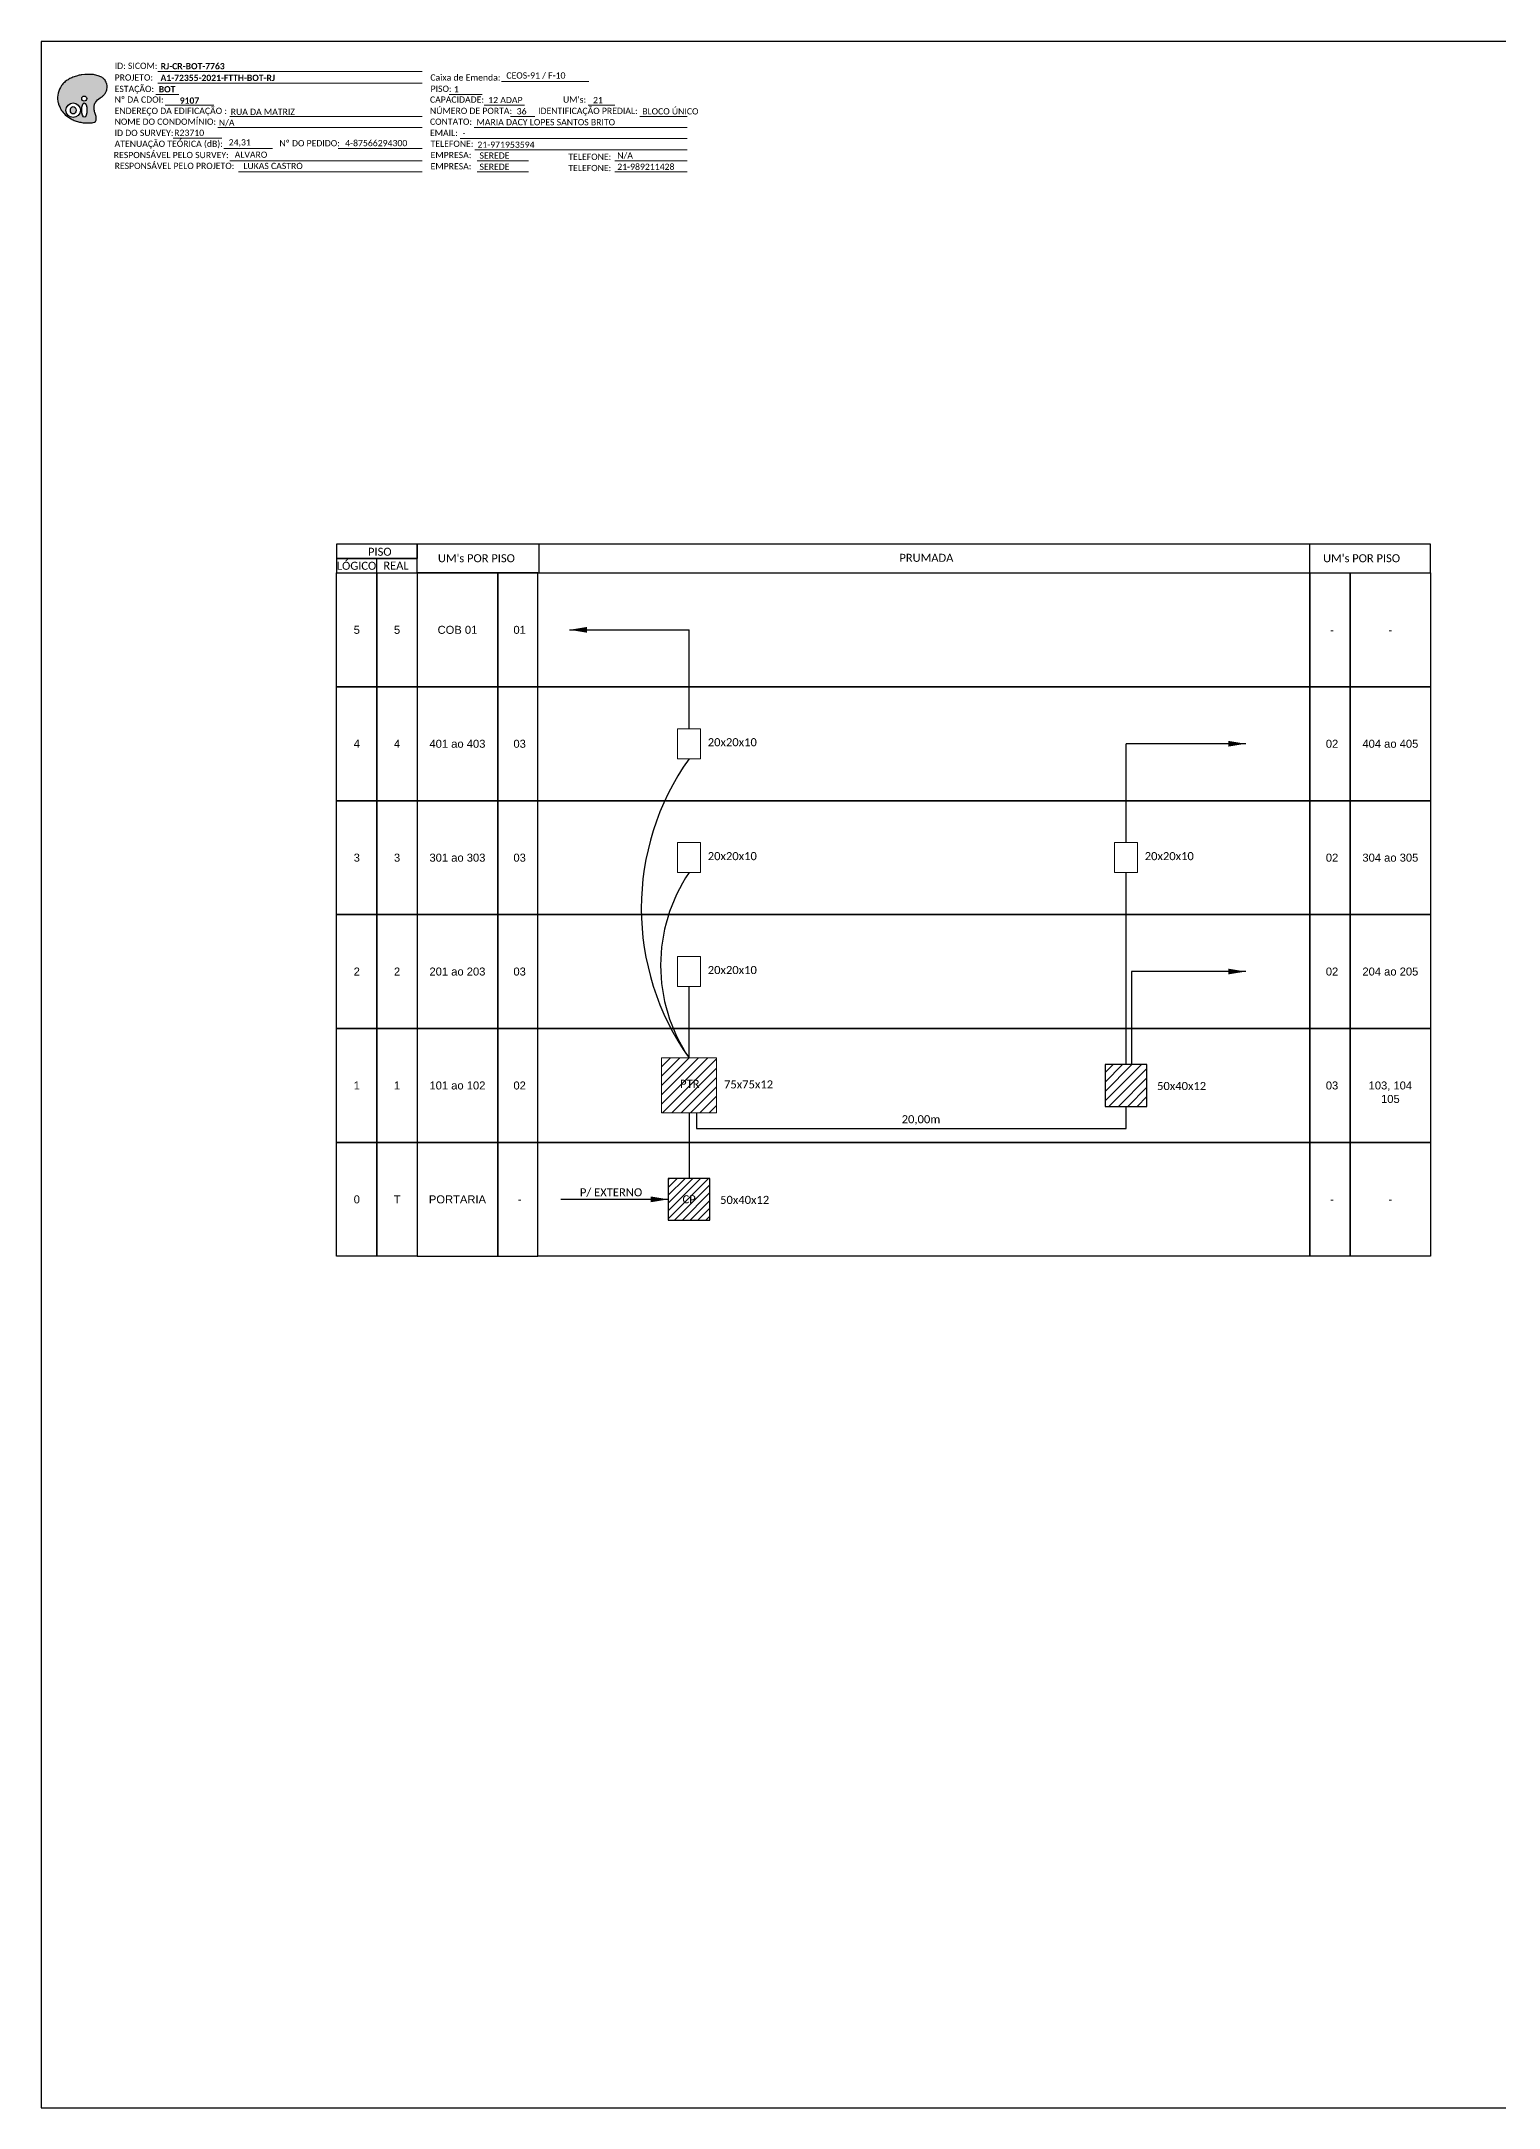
# Model space of a CAD drawing. Extents: x -89 to 1695, y 705 to 1299.
# Drawn here: x 857 to 1276, y 705 to 1299 of the extents above; entities that cross this region are included whole.
import ezdxf
from ezdxf.enums import TextEntityAlignment as Align

# ---------------------------------------------------------------- set-up
doc = ezdxf.new("R2010")
doc.units = 0
doc.styles.add('ARIAL', font='arial.ttf')
doc.styles.get("Standard").update_dxf_attribs({"font": 'arial.ttf'})
doc.styles.add('WMF-Calibri0', font='calibri.ttf')
doc.styles.add('WMF-Calibri1', font='calibrib.ttf')
doc.dimstyles.get("Standard").update_dxf_attribs({"dimtxt": 0.18, "dimasz": 0.18, "dimexe": 0.18, "dimexo": 0.0625, "dimgap": 0.09, "dimtad": 0, "dimtih": 1, "dimtoh": 1, "dimdec": 4, "dimzin": 0, "dimdsep": 46, "dimtxsty": 'Standard', "dimcen": 0.09, "dimadec": 0, "dimazin": 0, "dimtfac": 1, "dimtdec": 4, "dimtofl": 0, "dimtmove": 0, "dimatfit": 3, "dimfxl": 0, "dimtolj": 1, "dimtzin": 0, "dimarcsym": 0})

# ---------------------------------------------------------------- blocks, each defined once
blk = doc.blocks.new('OI')
h = blk.add_hatch(color=40)
edge = h.paths.add_edge_path()
edge.add_spline(control_points=[(4.35, -0.67), (3.92, -0.99), (3.26, -1.5), (2.81, -2.59), (2.9, -3.5), (3.06, -4.27), (3.31, -4.85), (3.37, -5.39), (3.4, -5.88), (3.2, -6.4), (2.54, -6.61), (1.65, -6.63), (0.55, -6.67), (-0.56, -6.42), (-1.61, -6.14), (-2.77, -5.61), (-3.92, -4.77), (-4.89, -3.7), (-5.34, -2.65), (-5.6, -1.94), (-5.85, -0.96), (-5.71, 0.47), (-5.1, 2.02), (-4.14, 3.02), (-3.3, 3.61), (-2.37, 4.16), (-1.36, 4.44), (-0.56, 4.7), (0.79, 4.85), (2.24, 4.97), (3.79, 4.57), (4.67, 4.21), (5.44, 3.65), (5.76, 2.99), (6.03, 2.21), (6.01, 1.46), (5.72, 0.64), (5.31, 0.08), (4.88, -0.38), (4.51, -0.55), (4.35, -0.67)], knot_values=[0, 0, 0, 0, 1.60434, 2.417191, 3.427595, 4.282808, 4.776746, 5.304182, 5.888771, 6.258406, 6.858137, 7.79129, 8.986195, 10.124242, 11.187857, 12.242908, 13.953784, 15.414161, 16.515391, 17.349188, 17.675853, 19.552021, 21.515531, 22.568638, 23.63245, 24.621084, 25.782718, 26.745347, 27.142653, 29.870543, 31.004649, 31.921532, 32.709589, 33.801391, 34.042471, 35.192333, 35.971461, 36.628871, 37.254359, 37.836911, 37.836911, 37.836911, 37.836911], degree=3, periodic=0)
h.paths.add_polyline_path([(1.13, -0.87, -1), (-0.04, -0.87, -1)], flags=16)
edge = h.paths.add_edge_path(flags=16)
edge.add_ellipse((0.56, -3.59), major_axis=(-0.02, 1.71), ratio=0.361305, start_angle=0, end_angle=360)
h.paths.add_polyline_path([(-0.36, -3.62, -1), (-3.8, -3.62, -1)], flags=16)
edge = h.paths.add_edge_path(flags=0)
edge.add_ellipse((-2.08, -3.62), major_axis=(0, 0.885), ratio=0.758294, start_angle=0, end_angle=360)
at = {"color": 40}
for centre, radius in [((-2.08, -3.62), 1.72), ((0.54, -0.87), 0.587)]:
    blk.add_circle(centre, radius, dxfattribs=at)
blk.add_ellipse((-2.08, -3.62), major_axis=(0, 0.885), ratio=0.758294, start_param=-3.141592653589792, end_param=3.141592653589792, dxfattribs=at)
blk.add_ellipse((0.56, -3.59), major_axis=(-0.02, 1.71), ratio=0.361305, dxfattribs=at)
at = {"color": 40, "start_tangent": (-0.800898, -0.598801), "end_tangent": (-0.800898, -0.598801)}
blk.add_spline([(4.35, -0.67), (3.2, -1.78), (2.9, -2.54), (2.92, -3.55), (3.12, -4.38), (3.28, -4.85), (3.37, -5.37), (3.35, -5.95), (3.2, -6.29), (2.66, -6.55), (1.73, -6.63), (0.54, -6.62), (-0.58, -6.41), (-1.6, -6.11), (-2.56, -5.67), (-3.95, -4.67), (-4.89, -3.56), (-5.37, -2.56), (-5.64, -1.78), (-5.72, -1.46), (-5.63, 0.42), (-4.84, 2.22), (-4.13, 2.99), (-3.27, 3.62), (-2.4, 4.09), (-1.3, 4.47), (-0.37, 4.72), (0.02, 4.77), (2.75, 4.8), (3.85, 4.53), (4.69, 4.16), (5.31, 3.68), (5.85, 2.73), (5.93, 2.5), (5.94, 1.35), (5.67, 0.62), (5.29, 0.08), (4.84, -0.36), (4.35, -0.67)], degree=3, dxfattribs=at)
blk = doc.blocks.new('CARIMBO')
at = {"color": 7, "lineweight": 0}
for points in [[(35.66, -16.79), (111.64, -16.79)], [(134.48, -16.3), (159.61, -16.3)], [(35.15, -20.06), (41.7, -20.06)], [(37.81, -23.14), (51.75, -23.14)], [(119.43, -20.02), (128.92, -20.02)], [(129.48, -23.14), (141.1, -23.14)], [(159.42, -23.14), (167.09, -23.14)], [(52.97, -29.48), (111.64, -29.48)], [(56.38, -26.37), (111.64, -26.37)], [(126.6, -29.48), (187.83, -29.48)], [(137.07, -26.37), (144.01, -26.37)], [(174.24, -26.37), (187.8, -26.37)], [(40.13, -32.55), (54.07, -32.55)], [(54.67, -35.52), (68.61, -35.52)], [(122.56, -32.72), (187.83, -32.72)], [(56.38, -39.07), (111.64, -39.07)], [(126.84, -35.96), (187.83, -35.96)], [(127.45, -39.07), (142.25, -39.07)], [(167.06, -39.07), (187.83, -39.07)], [(58.87, -42.31), (111.64, -42.31)], [(127.45, -42.31), (142.25, -42.31)], [(167.06, -42.31), (187.83, -42.31)]]:
    blk.add_lwpolyline(points, dxfattribs=at)
at = {"color": 7, "xscale": 1.213923925163967, "yscale": 1.213923925163967, "zscale": 1.213923925163967, "rotation": 0.1532896023949059}
blk.add_blockref('OI', (13.86, -20.16), dxfattribs=at)
at = {"color": 7, "lineweight": 0, "style": 'WMF-Calibri0'}
for s, height, p in [('PROJETO:', 1.793, (23.26, -16.04)), ('ESTAÇÃO:', 1.793, (23.26, -19.32)), ('Caixa de Emenda:', 1.7927, (114.02, -16.04)), ('PISO:', 1.793, (114.09, -19.28)), ('ENDEREÇO DA EDIFICAÇÃO :', 1.7927, (23.26, -25.63)), ('Nº DA CDOI:', 1.7927, (23.26, -22.39)), ('CAPACIDADE:', 1.7927, (113.91, -22.39)), ('NÚMERO DE PORTA:', 1.7927, (113.91, -25.63)), ('IDENTIFICAÇÃO PREDIAL:', 1.7927, (144.99, -25.63)), ("UM's:", 1.793, (152.15, -22.39)), ('NOME DO CONDOMÍNIO:', 1.7927, (23.26, -28.74)), ('CONTATO:', 1.793, (113.91, -28.74)), ('ATENUAÇÃO TEÓRICA (dB):', 1.7927, (23.26, -35.09)), ('ID DO SURVEY:', 1.7927, (23.26, -31.97)), ('EMAIL:', 1.793, (113.91, -31.97)), ('TELEFONE:', 1.793, (114.09, -35.09)), ('RESPONSÁVEL PELO SURVEY:', 1.7927, (23.02, -38.32)), ('RESPONSÁVEL PELO PROJETO:', 1.7927, (23.26, -41.44)), ('EMPRESA:', 1.793, (114.09, -38.32)), ('EMPRESA:', 1.793, (114.09, -41.56)), ('TELEFONE:', 1.793, (153.7, -38.83)), ('TELEFONE:', 1.793, (153.7, -42.06))]:
    blk.add_text(s, height=height, dxfattribs=at).set_placement(p)
at = {"color": 7, "lineweight": 0, "flags": 8}
for tag, p, style in [('EST', (35.94, -19.41), 'WMF-Calibri1'), ('PROJ', (36.46, -16.13), 'WMF-Calibri1'), ('PISO_PTR', (120.78, -19.42), 'WMF-Calibri0'), ('CEOS-XX', (135.87, -15.46), 'WMF-Calibri0'), ('CAPAC.', (130.66, -22.52), 'WMF-Calibri0'), ("UC'S", (160.78, -22.54), 'WMF-Calibri0'), ('NOME_DO_COND.', (53.23, -29.02), 'WMF-Calibri0'), ('LOGRADOURO', (56.65, -25.91), 'WMF-Calibri0'), ('NOME_DO_CONTATO', (127.3, -28.89), 'WMF-Calibri0'), ('N°', (138.85, -25.77), 'WMF-Calibri0'), ('N°PREDIO', (174.94, -25.77), 'WMF-Calibri0'), ('_ID_', (40.39, -31.94), 'WMF-Calibri0'), ('O_POTEN', (56.06, -34.68), 'WMF-Calibri0'), ('EMAIL', (123.26, -32.12), 'WMF-Calibri0'), ('TELEFONE', (127.55, -35.36), 'WMF-Calibri0'), ('RES_SURVEY', (57.78, -38.23), 'WMF-Calibri0'), ('RES_PROJ', (60.27, -41.47), 'WMF-Calibri0'), ('EMP_RESP_SURVEY', (128.16, -38.47), 'WMF-Calibri0'), ('EMP_RESP_PROJ', (128.16, -41.71), 'WMF-Calibri0'), ('CONT_RESP_SURVEY', (167.76, -38.47), 'WMF-Calibri0'), ('CONT_RESP_PROJ', (167.76, -41.71), 'WMF-Calibri0')]:
    blk.add_attdef(tag, p, '', height=1.79, dxfattribs=dict(at, style=style))
at = {"color": 7, "lineweight": 0, "style": 'WMF-Calibri1', "flags": 8}
blk.add_attdef("N° CDO'S", text='', height=1.79, dxfattribs=at).set_placement((44.78, -22.68), align=Align.CENTER)

msp = doc.modelspace()

# ---------------------------------------------------------------- hatches: boundary and pattern name
h = msp.add_hatch()
h.set_pattern_fill('ANSI31', color=1, scale=0.6)
h.set_pattern_definition([(45, (564.809, 3678.0318), (-1.3470384, 1.3470384), [])])
h.paths.add_polyline_path([(1050.79, 1006.77), (1034.99, 1006.77), (1034.99, 990.97), (1050.79, 990.97)])
h.paths.add_polyline_path([(1039.72, 997.6), (1046.53, 997.6), (1046.53, 1001.08), (1039.72, 1001.08)], flags=24)
h = msp.add_hatch()
h.set_pattern_fill('ANSI31', color=1, scale=0.6)
h.set_pattern_definition([(45, (-73, 155), (-1.3470384, 1.3470384), [])])
h.paths.add_polyline_path([(1162.5, 992.87), (1174.5, 992.87), (1174.5, 1004.87), (1162.5, 1004.87)])
at = {"ltscale": 0.5}
h = msp.add_hatch(dxfattribs=at)
h.set_pattern_fill('ANSI31', color=1, scale=0.5, style=0)
h.paths.add_polyline_path([(1048.89, 972.13), (1036.89, 972.13), (1036.89, 960.13), (1048.89, 960.13)])
h.paths.add_polyline_path([(1040.41, 964.38), (1045.42, 964.38), (1045.42, 967.93), (1040.41, 967.93)], flags=24)

# ---------------------------------------------------------------- linework, layer by layer
for points in [[(856.68, 705.02), (1695.25, 705.02), (1695.25, 1299.02), (856.68, 1299.02), (856.68, 705.02)], [(964.73, 1146.22), (1256.05, 1146.22), (1256.05, 1154.44), (964.73, 1154.44), (964.73, 1154.44), (964.73, 1150.33)], [(999.78, 1146.22), (999.78, 1154.44)], [(1221.32, 1146.22), (1221.32, 1154.44)], [(953.15, 1146.22), (953.15, 1150.33)]]:
    msp.add_lwpolyline(points)
at = {"color": 7, "lineweight": 0}
for points in [[(890.18, 1290.33), (966.16, 1290.33)], [(941.99, 1268.26), (966.14, 1268.26)]]:
    msp.add_lwpolyline(points, dxfattribs=at)
for points in [[(941.58, 1150.33), (964.73, 1150.33), (964.73, 1154.44), (941.58, 1154.44)], [(941.58, 1146.22), (964.73, 1146.22), (964.73, 1150.33), (941.58, 1150.33)], [(941.58, 1146.22), (953.15, 1146.22), (953.15, 1113.47), (941.58, 1113.47)], [(953.15, 1146.22), (964.73, 1146.22), (964.73, 1113.47), (953.15, 1113.47)], [(953.15, 1146.22), (964.73, 1146.22), (964.73, 1113.47), (953.15, 1113.47)], [(987.87, 1146.22), (964.73, 1146.22), (964.73, 1113.47), (987.87, 1113.47)], [(999.44, 1146.22), (987.87, 1146.22), (987.87, 1113.47), (999.44, 1113.47)], [(999.44, 1146.22), (1221.34, 1146.22), (1221.34, 1113.47), (999.44, 1113.47)], [(1221.34, 1146.22), (1232.91, 1146.22), (1232.91, 1113.47), (1221.34, 1113.47)], [(1232.91, 1146.22), (1256.05, 1146.22), (1256.05, 1113.47), (1232.91, 1113.47)], [(941.58, 1113.47), (953.15, 1113.47), (953.15, 1080.73), (941.58, 1080.73)], [(953.15, 1113.47), (964.73, 1113.47), (964.73, 1080.73), (953.15, 1080.73)], [(953.15, 1113.47), (964.73, 1113.47), (964.73, 1080.73), (953.15, 1080.73)], [(987.87, 1113.47), (964.73, 1113.47), (964.73, 1080.73), (987.87, 1080.73)], [(999.44, 1113.47), (987.87, 1113.47), (987.87, 1080.73), (999.44, 1080.73)], [(999.44, 1113.47), (1221.34, 1113.47), (1221.34, 1080.73), (999.44, 1080.73)], [(1221.34, 1113.47), (1232.91, 1113.47), (1232.91, 1080.73), (1221.34, 1080.73)], [(1232.91, 1113.47), (1256.05, 1113.47), (1256.05, 1080.73), (1232.91, 1080.73)], [(941.58, 1080.73), (953.15, 1080.73), (953.15, 1047.99), (941.58, 1047.99)], [(953.15, 1080.73), (964.73, 1080.73), (964.73, 1047.99), (953.15, 1047.99)], [(953.15, 1080.73), (964.73, 1080.73), (964.73, 1047.99), (953.15, 1047.99)], [(987.87, 1080.73), (964.73, 1080.73), (964.73, 1047.99), (987.87, 1047.99)], [(999.44, 1080.73), (987.87, 1080.73), (987.87, 1047.99), (999.44, 1047.99)], [(999.44, 1080.73), (1221.34, 1080.73), (1221.34, 1047.99), (999.44, 1047.99)], [(1221.34, 1080.73), (1232.91, 1080.73), (1232.91, 1047.99), (1221.34, 1047.99)], [(1232.91, 1080.73), (1256.05, 1080.73), (1256.05, 1047.99), (1232.91, 1047.99)], [(941.58, 1047.99), (953.15, 1047.99), (953.15, 1015.24), (941.58, 1015.24)], [(953.15, 1047.99), (964.73, 1047.99), (964.73, 1015.24), (953.15, 1015.24)], [(953.15, 1047.99), (964.73, 1047.99), (964.73, 1015.24), (953.15, 1015.24)], [(987.87, 1047.99), (964.73, 1047.99), (964.73, 1015.24), (987.87, 1015.24)], [(999.44, 1047.99), (987.87, 1047.99), (987.87, 1015.24), (999.44, 1015.24)], [(999.44, 1047.99), (1221.34, 1047.99), (1221.34, 1015.24), (999.44, 1015.24)], [(1221.34, 1047.99), (1232.91, 1047.99), (1232.91, 1015.24), (1221.34, 1015.24)], [(1232.91, 1047.99), (1256.05, 1047.99), (1256.05, 1015.24), (1232.91, 1015.24)], [(941.58, 1015.24), (953.15, 1015.24), (953.15, 982.5), (941.58, 982.5)], [(953.15, 1015.24), (964.73, 1015.24), (964.73, 982.5), (953.15, 982.5)], [(953.15, 1015.24), (964.73, 1015.24), (964.73, 982.5), (953.15, 982.5)], [(987.87, 1015.24), (964.73, 1015.24), (964.73, 982.5), (987.87, 982.5)], [(999.44, 1015.24), (987.87, 1015.24), (987.87, 982.5), (999.44, 982.5)], [(999.44, 1015.24), (1221.34, 1015.24), (1221.34, 982.5), (999.44, 982.5)], [(1221.34, 1015.24), (1232.91, 1015.24), (1232.91, 982.5), (1221.34, 982.5)], [(1232.91, 1015.24), (1256.05, 1015.24), (1256.05, 982.5), (1232.91, 982.5)], [(941.58, 982.5), (953.15, 982.5), (953.15, 949.76), (941.58, 949.76)], [(953.15, 982.5), (964.73, 982.5), (964.73, 949.76), (953.15, 949.76)], [(987.87, 982.5), (964.73, 982.5), (964.73, 949.76), (987.87, 949.76)], [(999.44, 982.5), (987.87, 982.5), (987.87, 949.76), (999.44, 949.76)], [(999.44, 982.5), (1221.34, 982.5), (1221.34, 949.76), (999.44, 949.76)], [(1221.34, 982.5), (1232.91, 982.5), (1232.91, 949.76), (1221.34, 949.76)], [(1232.91, 982.5), (1256.05, 982.5), (1256.05, 949.76), (1232.91, 949.76)], [(1036.89, 960.13), (1048.89, 960.13), (1048.89, 972.13), (1036.89, 972.13)]]:
    msp.add_lwpolyline(points, close=True)
at = {"color": 3, "ltscale": 0.5}
for points in [[(1042.89, 1101.41), (1042.89, 1129.85)], [(1168.5, 1068.67), (1168.5, 1097.1)], [(1168.5, 1004.87), (1168.5, 1060.05)], [(1170.11, 1031.62), (1170.11, 1004.87)], [(1042.89, 1006.77), (1042.89, 1027.31)], [(1045, 990.97), (1045, 986.5), (1168.5, 986.5), (1168.5, 992.87)], [(1042.89, 990.97), (1042.89, 972.13)]]:
    msp.add_lwpolyline(points, dxfattribs=at)
at = {"color": 0, "lineweight": 0}
for points in [[(1039.58, 1101.41), (1046.2, 1101.41), (1046.2, 1092.79), (1039.58, 1092.79)], [(1039.58, 1068.67), (1046.2, 1068.67), (1046.2, 1060.05), (1039.58, 1060.05)], [(1165.19, 1068.67), (1171.81, 1068.67), (1171.81, 1060.05), (1165.19, 1060.05)], [(1039.58, 1035.93), (1046.2, 1035.93), (1046.2, 1027.31), (1039.58, 1027.31)]]:
    msp.add_lwpolyline(points, close=True, dxfattribs=at)
at = {"color": 1, "lineweight": 0}
msp.add_lwpolyline([(1034.99, 1006.77), (1050.79, 1006.77), (1050.79, 990.97), (1034.99, 990.97)], close=True, dxfattribs=at)
at = {"color": 1}
msp.add_lwpolyline([(1162.5, 992.87), (1174.5, 992.87), (1174.5, 1004.87), (1162.5, 1004.87)], close=True, dxfattribs=at)
at = {"color": 3, "ltscale": 0.5}
for centre, radius, start, end in [((1103.34, 1049.78), 74.19, 144.56687, 215.43313), ((1082.03, 1033.41), 47.34, 145.75842, 214.24158)]:
    msp.add_arc(centre, radius, start, end, dxfattribs=at)

# ---------------------------------------------------------------- block references
ref = msp.add_blockref('CARIMBO', (854.49, 1303.77))
ref.add_attrib('PROJ', 'A1-72355-2021-FTTH-BOT-RJ', (890.95, 1287.63), dxfattribs={"color": 7, "lineweight": 0, "height": 1.7927, "style": 'WMF-Calibri1'})
ref.add_attrib('EST', 'BOT', (890.43, 1284.35), dxfattribs={"color": 7, "lineweight": 0, "height": 1.793, "style": 'WMF-Calibri1'})
ref.add_attrib("N° CDO'S", '9107', dxfattribs={"color": 7, "lineweight": 0, "height": 1.793, "style": 'WMF-Calibri1'}).set_placement((899.27, 1281.09), align=Align.CENTER)
ref.add_attrib('LOGRADOURO', 'RUA DA MATRIZ', (911.14, 1277.86), dxfattribs={"color": 7, "lineweight": 0, "height": 1.7927, "style": 'WMF-Calibri0'})
ref.add_attrib('NOME_DO_COND.', 'N/A', (907.72, 1274.74), dxfattribs={"color": 7, "lineweight": 0, "height": 1.793, "style": 'WMF-Calibri0'})
ref.add_attrib('_ID_', 'R23710', (894.89, 1271.83), dxfattribs={"color": 7, "lineweight": 0, "height": 1.793, "style": 'WMF-Calibri0'})
ref.add_attrib('O_POTEN', '24,31', (910.55, 1269.09), dxfattribs={"color": 7, "lineweight": 0, "height": 1.793, "style": 'WMF-Calibri0'})
ref.add_attrib('RES_SURVEY', 'ALVARO', (912.27, 1265.54), dxfattribs={"color": 7, "lineweight": 0, "height": 1.793, "style": 'WMF-Calibri0'})
ref.add_attrib('RES_PROJ', 'LUKAS CASTRO', (914.76, 1262.3), dxfattribs={"color": 7, "lineweight": 0, "height": 1.7927, "style": 'WMF-Calibri0'})
ref.add_attrib('CEOS-XX', 'CEOS-91 / F-10', (990.36, 1288.31), dxfattribs={"color": 7, "lineweight": 0, "height": 1.7927, "style": 'WMF-Calibri0'})
ref.add_attrib('CAPAC.', '12 ADAP', (985.15, 1281.25), dxfattribs={"color": 7, "lineweight": 0, "height": 1.793, "style": 'WMF-Calibri0'})
ref.add_attrib("UC'S", '21', (1015.27, 1281.23), dxfattribs={"color": 7, "lineweight": 0, "height": 1.793, "style": 'WMF-Calibri0'})
ref.add_attrib('PISO_PTR', '1', (975.28, 1284.34), dxfattribs={"color": 7, "lineweight": 0, "height": 1.79, "style": 'WMF-Calibri0'})
ref.add_attrib('N°', '36', (993.34, 1278), dxfattribs={"color": 7, "lineweight": 0, "height": 1.793, "style": 'WMF-Calibri0'})
ref.add_attrib('N°PREDIO', 'BLOCO ÚNICO', (1029.43, 1278), dxfattribs={"color": 7, "lineweight": 0, "height": 1.7927, "style": 'WMF-Calibri0'})
ref.add_attrib('NOME_DO_CONTATO', 'MARIA DACY LOPES SANTOS BRITO', (981.79, 1274.88), dxfattribs={"color": 7, "lineweight": 0, "height": 1.7927, "style": 'WMF-Calibri0'})
ref.add_attrib('EMAIL', '-', (977.75, 1271.65), dxfattribs={"color": 7, "lineweight": 0, "height": 1.79, "style": 'WMF-Calibri0'})
ref.add_attrib('TELEFONE', '21-971953594', (982.04, 1268.41), dxfattribs={"color": 7, "lineweight": 0, "height": 1.7927, "style": 'WMF-Calibri0'})
ref.add_attrib('EMP_RESP_SURVEY', 'SEREDE', (982.65, 1265.3), dxfattribs={"color": 7, "lineweight": 0, "height": 1.793, "style": 'WMF-Calibri0'})
ref.add_attrib('EMP_RESP_PROJ', 'SEREDE', (982.65, 1262.06), dxfattribs={"color": 7, "lineweight": 0, "height": 1.793, "style": 'WMF-Calibri0'})
ref.add_attrib('CONT_RESP_SURVEY', 'N/A', (1022.25, 1265.3), dxfattribs={"color": 7, "lineweight": 0, "height": 1.793, "style": 'WMF-Calibri0'})
ref.add_attrib('CONT_RESP_PROJ', '21-989211428', (1022.25, 1262.06), dxfattribs={"color": 7, "lineweight": 0, "height": 1.7927, "style": 'WMF-Calibri0'})

# ---------------------------------------------------------------- texts
at = {"color": 7, "lineweight": 0, "style": 'WMF-Calibri0'}
for s, p in [('ID: SICOM: ', (877.78, 1291.08)), ('Nº DO PEDIDO:', (925.12, 1268.84))]:
    msp.add_text(s, height=1.7927, dxfattribs=at).set_placement(p)
at = {"style": 'WMF-Calibri0'}
for s, height, p in [('     PISO', 2.3, (946.54, 1151.14)), ('  LÓGICO', 2.3, (940, 1147.11)), ('    REAL', 2.3, (951.76, 1147.17)), ("UM's POR PISO", 2.3, (970.69, 1149.28)), ('PRUMADA', 2.3, (1103.35, 1149.4)), ("UM's POR PISO", 2.3, (1225.15, 1149.28)), ('20x20x10', 2.317, (1048.26, 1096.38)), ('20x20x10', 2.317, (1048.26, 1063.64)), ('20x20x10', 2.317, (1173.87, 1063.64)), ('20x20x10', 2.317, (1048.26, 1030.9)), ('PTR', 2.317, (1040.3, 998.19)), ('75x75x12', 2.317, (1052.93, 998.02)), ('50x40x12', 2.317, (1177.42, 997.56)), ('20,00m', 2.317, (1104, 988)), ('P/ EXTERNO', 2.317, (1011.5, 967)), ('CP', 2.317, (1041, 965)), ('50x40x12', 2.317, (1051.81, 964.82))]:
    msp.add_text(s, height=height, dxfattribs=at).set_placement(p)
at = {"style": 'ARIAL'}
for s, p in [('5', (947.37, 1129.85)), ('5', (958.94, 1129.85)), ('COB 01', (976.3, 1129.85)), ('01', (994.18, 1129.85)), ('-', (1227.71, 1129.85)), ('-', (1244.48, 1129.85)), ('4', (947.37, 1097.1)), ('4', (958.94, 1097.1)), ('401 ao 403', (976.3, 1097.1)), ('03', (994.18, 1097.1)), ('02', (1227.71, 1097.1)), ('404 ao 405', (1244.48, 1097.1)), ('3', (947.37, 1064.36)), ('3', (958.94, 1064.36)), ('301 ao 303', (976.3, 1064.36)), ('03', (994.18, 1064.36)), ('02', (1227.71, 1064.36)), ('304 ao 305', (1244.48, 1064.36)), ('2', (947.37, 1031.62)), ('2', (958.94, 1031.62)), ('201 ao 203', (976.3, 1031.62)), ('03', (994.18, 1031.62)), ('02', (1227.71, 1031.62)), ('204 ao 205', (1244.48, 1031.62)), ('1', (947.37, 998.87)), ('1', (958.94, 998.87)), ('101 ao 102', (976.3, 998.87)), ('02', (994.18, 998.87)), ('03', (1227.71, 998.87)), ('103, 104', (1244.48, 998.87)), ('105', (1244.48, 995)), ('0', (947.37, 966.13)), ('T', (958.94, 966.13)), ('PORTARIA', (976.3, 966.13)), ('-', (994.18, 966.13)), ('-', (1227.71, 966.13)), ('-', (1244.48, 966.13))]:
    msp.add_text(s, height=2.3, dxfattribs=at).set_placement(p, align=Align.MIDDLE_CENTER)
at = {"color": 7, "lineweight": 0, "flags": 8}
for tag, p, s, style in [('RJ-CR-BOT-7763', (890.98, 1290.98), 'RJ-CR-BOT-7763', 'WMF-Calibri1'), ('4-87566294300', (944.03, 1268.87), '4-87566294300', 'WMF-Calibri0')]:
    msp.add_attdef(tag, p, s, height=1.7927, dxfattribs=dict(at, style=style))

# ---------------------------------------------------------------- leaders
at = {"color": 3, "ltscale": 0.5}
for points in [[(1008.5, 1129.85), (1042.89, 1129.85)], [(1202.89, 1097.1), (1168.5, 1097.1)], [(1202.89, 1031.62), (1170.11, 1031.62)], [(1036.89, 966.13), (1006, 966.13)]]:
    msp.add_leader(points, dimstyle='Standard', override={"dimasz": 5}, dxfattribs=at)

doc.saveas('drawing.dxf')
